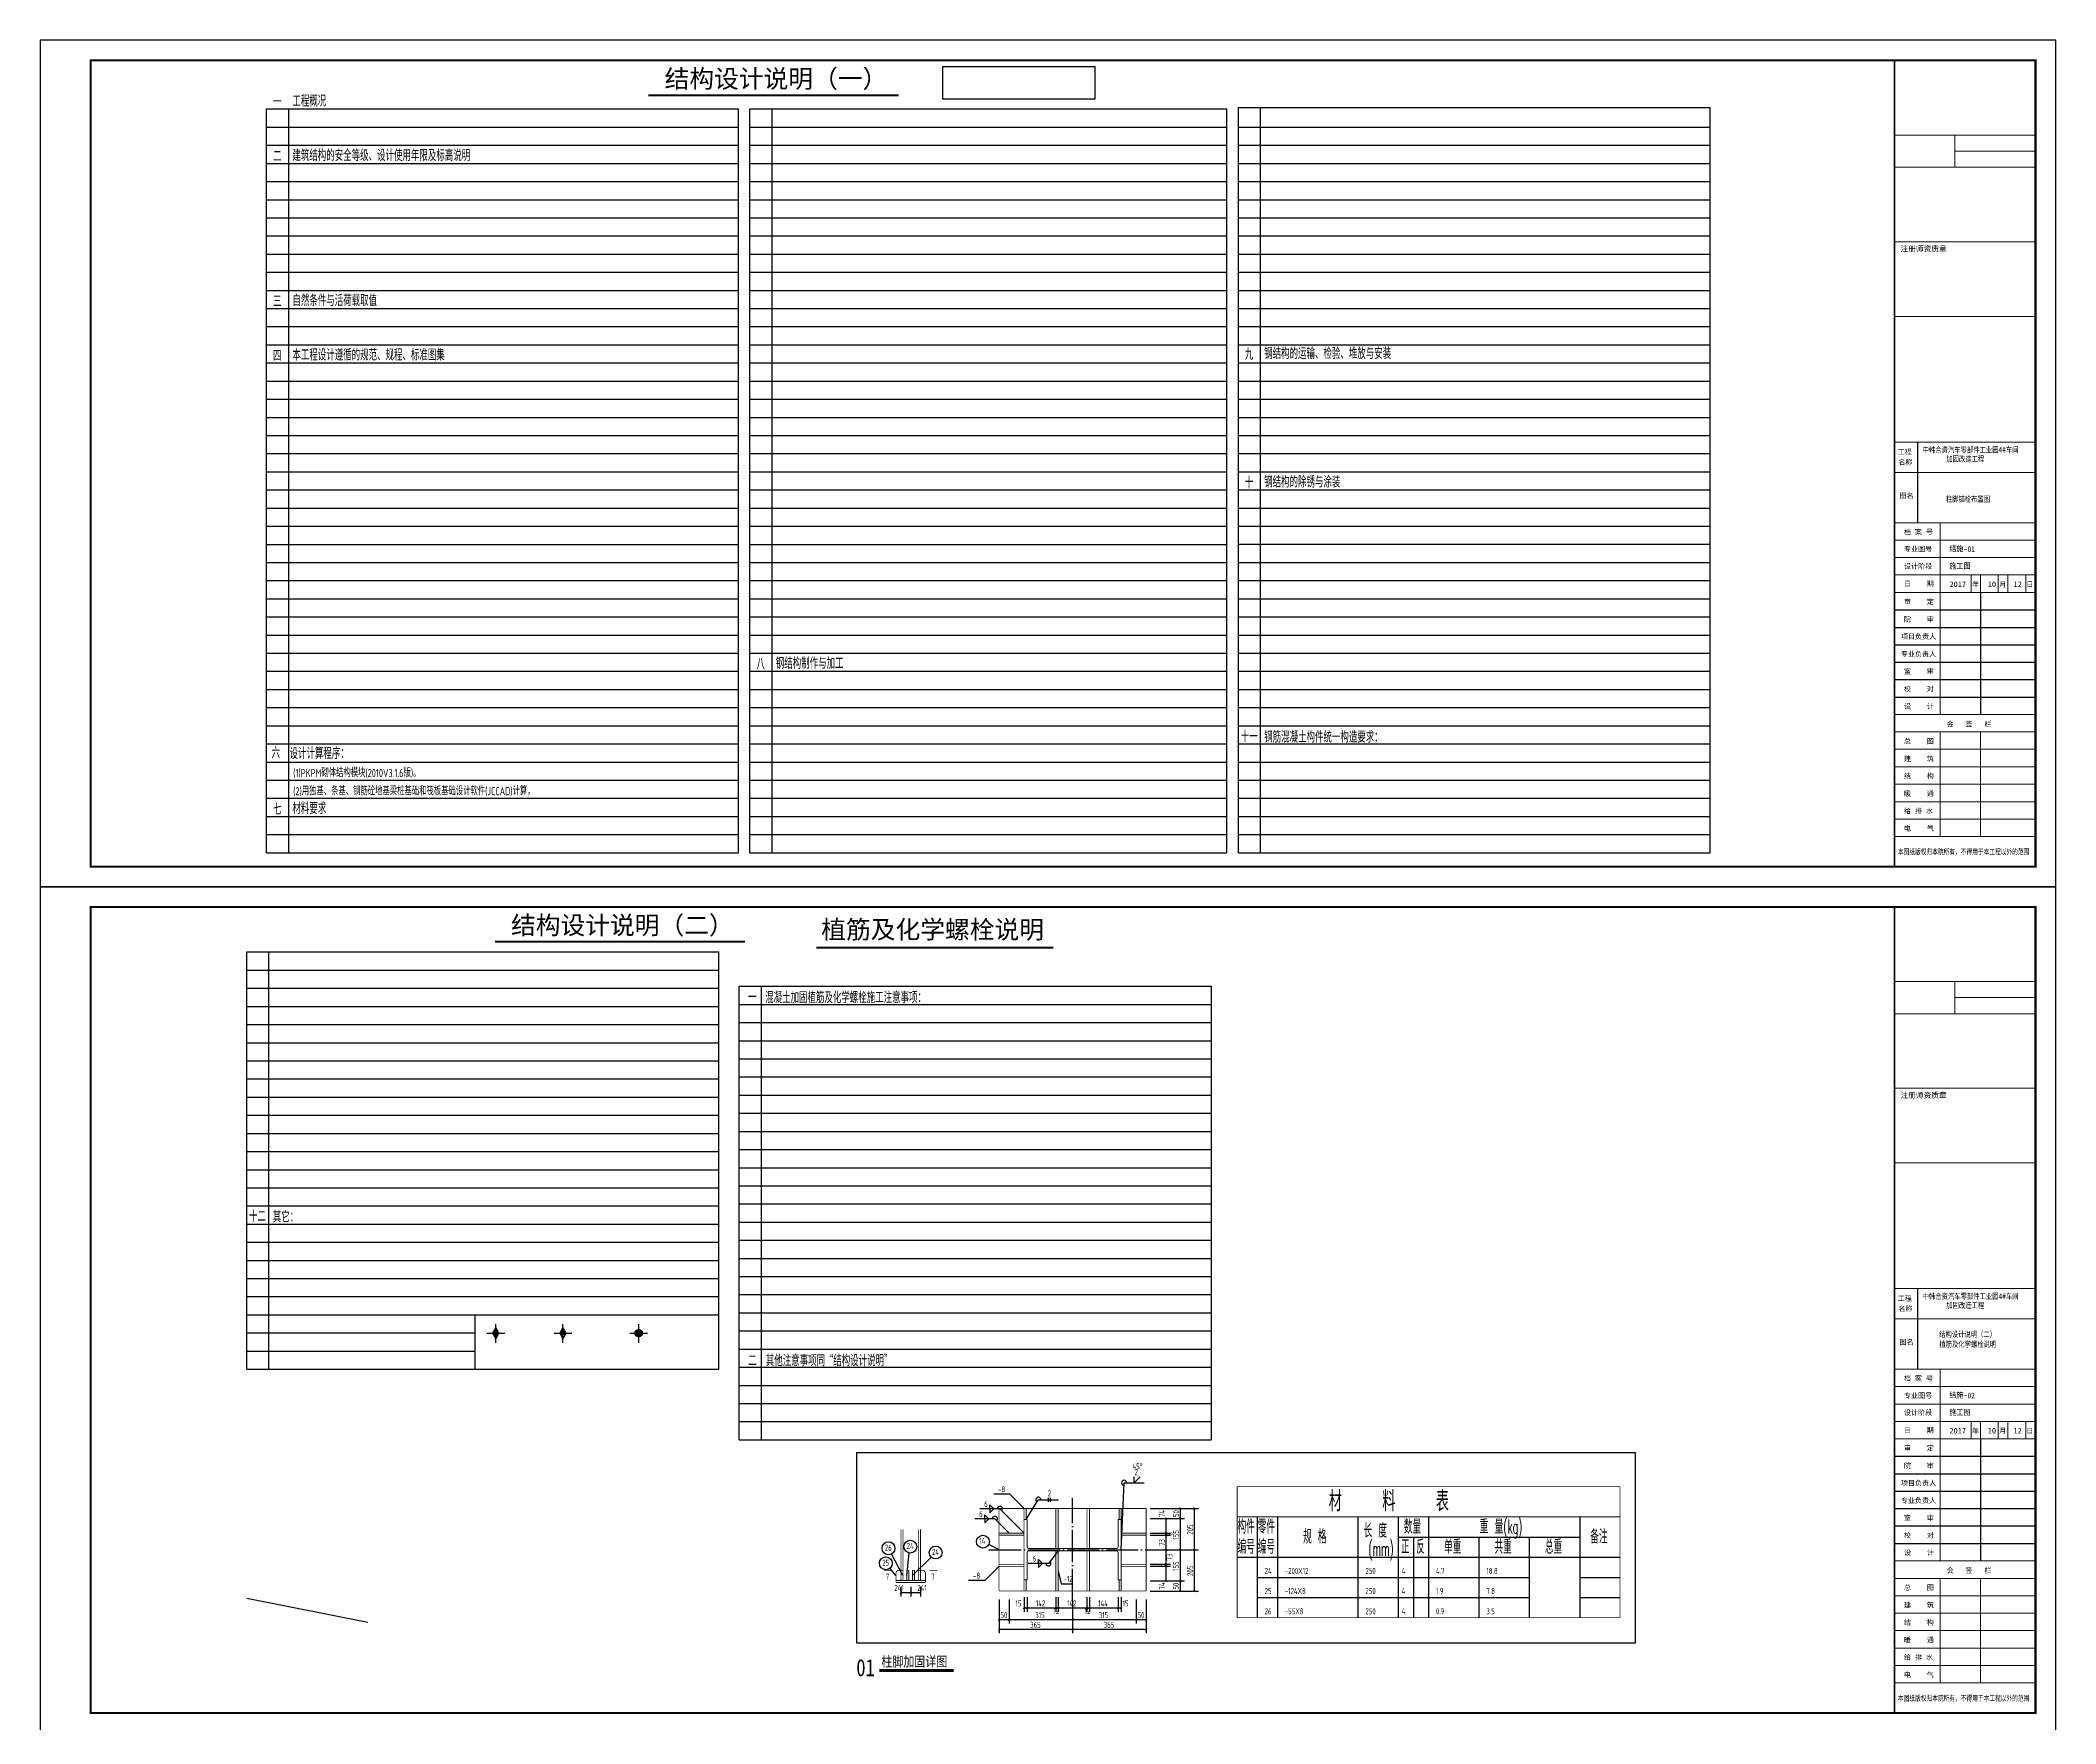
# Model space of a CAD drawing. Extents: x 10220221 to 10320221, y -710711 to -416711.
# Drawn here: x 10220221 to 10320221, y -500241 to -416711 of the extents above; entities that cross this region are included whole.
import ezdxf
from ezdxf.enums import TextEntityAlignment as Align

# ---------------------------------------------------------------- set-up
doc = ezdxf.new("R2010")
doc.units = 0
doc.header["$LTSCALE"] = 1000
doc.header["$MEASUREMENT"] = 0
doc.linetypes.add('DOTE', pattern=[2.42, 2, -0.2, 0.02, -0.2])
doc.layers.get('0').update_dxf_attribs({"color": 2})
for name, color, linetype in [('10', 253, 'Continuous'), ('1000', 2, 'Continuous'), ('11', 3, 'Continuous'), ('13', 253, 'Continuous'), ('14', 2, 'Continuous'), ('DIM_SYMB', 3, 'Continuous'), ('DOTE', 1, 'DOTE'), ('PUB_DIM', 3, 'Continuous'), ('PUB_TAB', 7, 'Continuous'), ('PUB_TEXT', 7, 'Continuous'), ('PUB_TITLE', 4, 'Continuous'), ('尺寸标注', 253, 'Continuous'), ('总说明文字', 7, 'Continuous'), ('焊缝标注', 253, 'Continuous'), ('编号标注', 253, 'Continuous'), ('钢板标注', 253, 'Continuous'), ('附图框', 251, 'Continuous')]:
    doc.layers.add(name, color=color, linetype=linetype)
doc.layers.add('图签', color=130, linetype='Continuous', lineweight=20)
doc.styles.add('1', font='SIMHEI.TTF', dxfattribs={"width": 0.7, "height": 2})
doc.styles.add('BIANHAO', font='SIMHEI.TTF', dxfattribs={"width": 0.8})
doc.styles.add('FENBIAOTI', font='SIMHEI.TTF', dxfattribs={"width": 0.7, "height": 2})
doc.styles.add('HZ', font='txt', dxfattribs={"width": 0.7, "height": 5, "bigfont": 'STF:宋体'})
doc.styles.add('TSSD', font='tssdeng.shx', dxfattribs={"width": 0.7, "height": 300, "bigfont": 'tssdchn.shx'})
doc.styles.add('TUMING', font='SimSun.ttf', dxfattribs={"width": 0.8, "height": 500})
doc.styles.add('ZONGBIAOTI', font='NSimSun.ttf')
doc.styles.add('图签字', font='SimSun.ttf', dxfattribs={"height": 250})

# ---------------------------------------------------------------- blocks, each defined once
blk = doc.blocks.new('$titleblk$00000195')
at = {"color": 4}
for p, q in [((-58.6, 210.6), (-58.6, 170.6)), ((-27.3, 136), (-27.3, 75.5)), ((-70, 127.4), (0, 127.4)), ((-70, 118.7), (0, 118.7)), ((-70, 110.1), (0, 110.1)), ((-70, 101.4), (0, 101.4)), ((-70, 92.8), (0, 92.8)), ((-70, 84.1), (0, 84.1))]:
    blk.add_line(p, q, dxfattribs=at)
at = {"color": 4, "const_width": 0.5}
blk.add_lwpolyline([(0, 310), (-70, 310)], dxfattribs=at)
at = {"layer": '图签', "color": 4}
for p, q in [((-40, 363), (-40, 347)), ((0, 355), (-40, 355)), ((-70, 162), (0, 162)), ((0, 153.3), (-70, 153.3)), ((-70, 144.7), (0, 144.7)), ((-52.3, 144.7), (-4.8, 144.7)), ((-47.3, 136), (-47.3, 144.7)), ((-31.9, 144.7), (-31.9, 136)), ((-27.3, 144.7), (-27.3, 136)), ((-18.5, 144.7), (-18.5, 136)), ((-13.8, 144.7), (-13.8, 136)), ((-4.8, 144.7), (-4.8, 136)), ((-4.8, 144.7), (-4.8, 136)), ((-47.3, 75.5), (-47.3, 136)), ((-4.8, 136), (-30.7, 136)), ((-27.3, 136), (-27.3, 75.5)), ((-70, 75.5), (0, 75.5)), ((-30.7, 75.5), (-52.3, 75.5)), ((-70, 66.8), (0, 66.8)), ((-47.3, 14.9), (-47.3, 66.8)), ((-47.3, 66.8), (-30.7, 66.8)), ((-27.3, 66.8), (-27.3, 14.9)), ((-27.3, 66.8), (-27.3, 14.9)), ((-70, 58.2), (0, 58.2)), ((-70, 49.5), (0, 49.5)), ((-70, 40.9), (0, 40.9)), ((-70, 32.2), (0, 32.2)), ((-70, 23.6), (0, 23.6)), ((-30.7, 14.9), (-47.3, 14.9))]:
    blk.add_line(p, q, dxfattribs=at)
at = {"layer": '图签'}
blk.add_line((-47.3, 136), (-47.3, 170.6), dxfattribs=at)
at = {"layer": '图签', "color": 4, "const_width": 0.8}
blk.add_lwpolyline([(-70, 400), (0, 400), (0, 0), (-70, 0), (-70, 400)], close=True, dxfattribs=at)
at = {"layer": '图签', "color": 4}
for points, const_width in [([(0, 0), (0, 400)], 1.2), ([(0, 363), (-70, 363)], 0.5), ([(0, 347), (-70, 347)], 0.5), ([(0, 273), (-70, 273)], 0.5), ([(0, 210.6), (-70, 210.6)], 0.5), ([(0, 195.6), (-70, 195.6)], 0.5), ([(0, 170.6), (-70, 170.6)], 0.5), ([(0, 136), (-70, 136)], 0.5), ([(-70, 75.5), (0, 75.5)], 0.5), ([(-70, 75.5), (0, 75.5)], 0.5), ([(-70, 14.9), (0, 14.9)], 0.5)]:
    blk.add_lwpolyline(points, dxfattribs=dict(at, const_width=const_width))
at = {"linetype": 'Continuous', "style": '图签字'}
for s, height, p in [('注册师资质章', 2.73, (-67, 305.2)), ('工程', 2.5, (-68.4, 204.5)), ('名称', 2.5, (-68.1, 199.4)), ('图名', 2.5, (-67.5, 182.8)), ('档 案 号', 2.5, (-65.3, 164.8)), ('设计阶段', 2.5, (-65.3, 147.8)), ('专业图号', 2.5, (-65.3, 156.3)), ('日    期', 2.5, (-65.3, 139.1)), ('年', 2.5, (-31.5, 138.8)), ('月', 2.5, (-18, 138.8)), ('日', 2.5, (-4.6, 138.8)), ('审    定', 2.5, (-65.3, 130.2)), ('院    审', 2.5, (-65.3, 121.5)), ('项目负责人', 2.5, (-66.8, 112.9)), ('专业负责人', 2.5, (-66.8, 104.2)), ('室    审', 2.5, (-65.3, 95.6)), ('校    对', 2.5, (-65.3, 86.9)), ('设    计', 2.5, (-65.3, 78.3)), ('会   签   栏', 2.5, (-44.1, 69.5)), ('总    图', 2.5, (-65.3, 61)), ('建    筑', 2.5, (-65.3, 52.3)), ('结    构', 2.5, (-65.3, 43.7)), ('暖    通', 2.5, (-65.3, 35)), ('给 排 水', 2.5, (-65.3, 26.4)), ('电    气', 2.5, (-65.3, 17.7))]:
    blk.add_text(s, height=height, dxfattribs=at).set_placement(p)
at = {"color": 1, "linetype": 'Continuous', "style": '图签字', "width": 0.75}
blk.add_text('本图纸版权归本院所有，不得用于本工程以外的范围', height=2.7, dxfattribs=at).set_placement((-68.3, 6))
at = {"layer": 'PUB_DIM', "color": 1, "linetype": 'ByBlock', "style": '图签字'}
for s, width, p in [('中韩合资汽车零部件工业园4#车间', 0.8, (-56, 205.4)), ('加固改造工程', 0.8, (-44.3, 200.9)), ('2017', 0.9, (-42.7, 138.7)), ('10', 0.9, (-23.7, 138.7)), ('12', 0.9, (-10.9, 138.7))]:
    blk.add_text(s, height=2.8, dxfattribs=dict(at, width=width)).set_placement(p)
at = {"layer": 'PUB_DIM', "linetype": 'ByBlock', "style": '图签字', "width": 0.9}
for s, p in [('结施-', (-42.8, 156.4)), ('施工图', (-42.8, 147.8))]:
    blk.add_text(s, height=2.8, dxfattribs=at).set_placement(p)

msp = doc.modelspace()

# ---------------------------------------------------------------- hatches: boundary and pattern name
h = msp.add_hatch(color=2)
h.paths.add_polyline_path([(10242820, -480580), (10242660, -480860), (10242820, -480860)])
h.paths.add_polyline_path([(10242820, -480860), (10242980, -480860), (10242820, -480580)])
h.paths.add_polyline_path([(10242820, -481140), (10242980, -480860), (10242820, -480860)])
h.paths.add_polyline_path([(10242820, -480860), (10242660, -480860), (10242820, -481140)])
h = msp.add_hatch(color=2)
h.paths.add_polyline_path([(10246152, -480770, 0.414214), (10246062, -480860), (10246152, -480860)])
h.paths.add_polyline_path([(10246152, -480770), (10246152, -480860), (10246243, -480860, 0.414214)])
h.paths.add_polyline_path([(10246152, -480860), (10246152, -480951, 0.414214), (10246243, -480860)])
h.paths.add_polyline_path([(10246062, -480860, 0.414214), (10246152, -480951), (10246152, -480860)])
h = msp.add_hatch(color=2)
h.paths.add_polyline_path([(10249912, -480677, 0.414214), (10249728, -480860), (10249912, -480860)])
h.paths.add_polyline_path([(10249912, -480677), (10249912, -480860), (10250095, -480860, 0.414214)])
h.paths.add_polyline_path([(10249912, -480860), (10249728, -480860, 0.414214), (10249912, -481044)])
h.paths.add_polyline_path([(10250095, -480860), (10249912, -480860), (10249912, -481044, 0.414214)])

# ---------------------------------------------------------------- linework, layer by layer
at = {"color": 2}
for p, q in [((10242379, -480860), (10243262, -480860)), ((10242820, -480580), (10242660, -480860)), ((10242660, -480860), (10242820, -481140)), ((10242820, -481348), (10242820, -480419)), ((10242980, -480860), (10242820, -480580)), ((10242820, -481140), (10242980, -480860)), ((10245711, -480860), (10246594, -480860)), ((10246152, -480580), (10245992, -480860)), ((10245992, -480860), (10246152, -481140)), ((10246152, -481348), (10246152, -480419)), ((10246312, -480860), (10246152, -480580)), ((10246152, -481140), (10246312, -480860)), ((10249470, -480860), (10250353, -480860)), ((10249912, -481348), (10249912, -480419))]:
    msp.add_line(p, q, dxfattribs=at)
at = {"color": 0, "ltscale": 0.5}
msp.add_lwpolyline([(10264999, -418017), (10272544, -418017), (10272544, -419638), (10264999, -419638)], close=True, dxfattribs=at)
at = {"color": 2, "const_width": 100}
for points in [[(10250396, -419435), (10262810, -419435)], [(10242775, -461438), (10255189, -461438)], [(10258721, -461734), (10270481, -461734)]]:
    msp.add_lwpolyline(points, dxfattribs=at)
at = {"color": 2}
for centre, radius in [((10246152, -480860), 90.5), ((10249912, -480860), 183)]:
    msp.add_circle(centre, radius, dxfattribs=at)
at = {"layer": '10', "const_width": 45}
for points in [[(10262077, -492633), (10262477, -492633)], [(10264737, -492633), (10264337, -492633)]]:
    msp.add_lwpolyline(points, dxfattribs=at)
at = {"layer": '1000', "const_width": 45}
for points in [[(10275092, -489557), (10267792, -489557)], [(10267792, -489557), (10267792, -493657)], [(10269132, -489557), (10269032, -489557)], [(10269032, -489557), (10269032, -490107)], [(10269132, -490107), (10269132, -489557)], [(10270729, -489557), (10270609, -489557)], [(10270609, -489557), (10270609, -491552)], [(10270729, -491552), (10270729, -489557)], [(10272276, -489557), (10272156, -489557)], [(10272156, -489557), (10272156, -491552)], [(10272276, -491552), (10272276, -489557)], [(10273852, -489557), (10273752, -489557)], [(10273752, -489557), (10273752, -490107)], [(10273852, -490107), (10273852, -489557)], [(10275092, -493657), (10275092, -489557)], [(10269032, -490782), (10267792, -490782)], [(10267792, -490782), (10267792, -490882)], [(10267792, -490882), (10269032, -490882)], [(10269032, -490107), (10269132, -490107)], [(10269032, -490882), (10269032, -490782)], [(10273752, -490107), (10273852, -490107)], [(10275092, -490782), (10273852, -490782)], [(10273852, -490782), (10273852, -490882)], [(10273852, -490882), (10275092, -490882)], [(10275092, -490882), (10275092, -490782)], [(10270609, -491552), (10270729, -491552)], [(10270729, -491662), (10270609, -491662)], [(10270609, -491662), (10270609, -493657)], [(10270729, -493657), (10270729, -491662)], [(10272156, -491552), (10272276, -491552)], [(10272276, -491662), (10272156, -491662)], [(10272156, -491662), (10272156, -493657)], [(10272276, -493657), (10272276, -491662)], [(10269032, -492332), (10267792, -492332)], [(10267792, -492332), (10267792, -492432)], [(10267792, -492432), (10269032, -492432)], [(10269032, -492432), (10269032, -492332)], [(10275092, -492332), (10273852, -492332)], [(10273852, -492332), (10273852, -492432)], [(10273852, -492432), (10275092, -492432)], [(10275092, -492432), (10275092, -492332)], [(10267792, -493657), (10275092, -493657)], [(10269132, -493107), (10269032, -493107)], [(10269032, -493107), (10269032, -493657)], [(10269032, -493657), (10269132, -493657)], [(10269132, -493657), (10269132, -493107)], [(10270609, -493657), (10270729, -493657)], [(10272156, -493657), (10272276, -493657)], [(10273852, -493107), (10273752, -493107)], [(10273752, -493107), (10273752, -493657)], [(10273752, -493657), (10273852, -493657)], [(10273852, -493657), (10273852, -493107)]]:
    msp.add_lwpolyline(points, dxfattribs=at)
at = {"layer": '11', "const_width": 45}
for points in [[(10262925, -493133), (10262925, -490592)], [(10263025, -493133), (10263025, -490592)], [(10263789, -493133), (10263789, -490592)], [(10263889, -493133), (10263889, -490592)]]:
    msp.add_lwpolyline(points, dxfattribs=at)
at = {"layer": '13', "color": 253, "linetype": 'ByBlock'}
for p, q in [((10280602, -489980), (10280602, -490980)), ((10281602, -489980), (10281602, -490980)), ((10285602, -489980), (10285602, -490980)), ((10287602, -489980), (10287602, -490980)), ((10289102, -489980), (10289102, -490980)), ((10296602, -489980), (10296602, -490980)), ((10280602, -490980), (10280602, -491980)), ((10281602, -490980), (10281602, -491980)), ((10285602, -490980), (10285602, -491980)), ((10287602, -490980), (10296602, -490980)), ((10287602, -490980), (10287602, -491980)), ((10288352, -490980), (10288352, -491980)), ((10289102, -490980), (10289102, -491980)), ((10291602, -490980), (10291602, -491980)), ((10294102, -490980), (10294102, -491980)), ((10296602, -490980), (10296602, -491980)), ((10279602, -491980), (10298602, -491980)), ((10280602, -491980), (10280602, -494980)), ((10280602, -491980), (10294102, -491980)), ((10281602, -491980), (10281602, -494980)), ((10285602, -491980), (10285602, -494980)), ((10287602, -491980), (10287602, -494980)), ((10288352, -491980), (10288352, -494980)), ((10289102, -491980), (10289102, -494980)), ((10291602, -491980), (10291602, -494980)), ((10294102, -491980), (10294102, -494980)), ((10296602, -491980), (10296602, -494980)), ((10296602, -491980), (10298602, -491980)), ((10280602, -492980), (10294102, -492980)), ((10296602, -492980), (10298602, -492980)), ((10280602, -493980), (10294102, -493980)), ((10296602, -493980), (10298602, -493980))]:
    msp.add_line(p, q, dxfattribs=at)
at = {"layer": '13', "const_width": 45}
for points in [[(10279602, -488480), (10298602, -488480)], [(10279602, -488480), (10279602, -489980)], [(10298602, -488480), (10298602, -489980)], [(10279602, -489980), (10298602, -489980)], [(10279602, -489980), (10279602, -490980)], [(10298602, -489980), (10298602, -490980)], [(10279602, -490980), (10279602, -491980)], [(10298602, -490980), (10298602, -491980)], [(10279602, -491980), (10298602, -491980)], [(10279602, -491980), (10279602, -494980)], [(10298602, -491980), (10298602, -494980)], [(10279602, -494980), (10298602, -494980)]]:
    msp.add_lwpolyline(points, dxfattribs=at)
at = {"layer": '14', "const_width": 45}
for points in [[(10262677, -492723), (10262767, -492633)], [(10262677, -493133), (10262677, -492723)], [(10262767, -492633), (10262925, -492633)], [(10262925, -492633), (10262925, -493093)], [(10262925, -493133), (10262925, -492633)], [(10262925, -492633), (10263025, -492633)], [(10263025, -492633), (10263025, -493133)], [(10263213, -493133), (10263213, -492633)], [(10263213, -492633), (10263313, -492633)], [(10263313, -492633), (10263313, -493133)], [(10263501, -493133), (10263501, -492633)], [(10263501, -492633), (10263601, -492633)], [(10263601, -492633), (10263601, -493133)], [(10263789, -493133), (10263789, -492633)], [(10263789, -492633), (10263889, -492633)], [(10263889, -492633), (10263889, -493093)], [(10264047, -492633), (10263889, -492633)], [(10263889, -492633), (10263889, -493133)], [(10264137, -492723), (10264047, -492633)], [(10264137, -493133), (10264137, -492723)], [(10262677, -493233), (10262677, -493133)], [(10262677, -493133), (10264137, -493133)], [(10262885, -493133), (10262677, -493133)], [(10264137, -493233), (10262677, -493233)], [(10262925, -493093), (10262885, -493133)], [(10263025, -493133), (10262925, -493133)], [(10263313, -493133), (10263213, -493133)], [(10263601, -493133), (10263501, -493133)], [(10263889, -493133), (10263789, -493133)], [(10263889, -493093), (10263929, -493133)], [(10263929, -493133), (10264137, -493133)], [(10264137, -493133), (10264137, -493233)]]:
    msp.add_lwpolyline(points, dxfattribs=at)
at = {"layer": 'DIM_SYMB', "color": 3, "const_width": 143}
msp.add_lwpolyline([(10261850, -497605), (10265540, -497605)], dxfattribs=at)
at = {"layer": 'DOTE', "ltscale": 0.8}
for p, q in [((10271442, -494157), (10271442, -489057)), ((10267292, -491607), (10275592, -491607))]:
    msp.add_line(p, q, dxfattribs=at)
at = {"layer": 'PUB_TAB'}
msp.add_line((10236466, -495220), (10230474, -494029), dxfattribs=at)
at = {"layer": 'PUB_TITLE'}
for points in [[(10220221, -458711), (10320221, -458711), (10320221, -416711), (10220221, -416711)], [(10220221, -500711), (10320221, -500711), (10320221, -458711), (10220221, -458711)]]:
    msp.add_lwpolyline(points, close=True, dxfattribs=at)
at = {"layer": 'PUB_TITLE', "const_width": 100}
for points in [[(10222721, -457711), (10319221, -457711), (10319221, -417711), (10222721, -417711)], [(10222721, -499711), (10319221, -499711), (10319221, -459711), (10222721, -459711)]]:
    msp.add_lwpolyline(points, close=True, dxfattribs=at)
at = {"layer": '尺寸标注', "color": 253, "linetype": 'ByBlock'}
for p, q in [((10275292, -489557), (10276992, -489557)), ((10275292, -489557), (10277692, -489557)), ((10275292, -490057), (10276292, -490057)), ((10275292, -490057), (10276992, -490057)), ((10275292, -490057), (10276992, -490057)), ((10275292, -490782), (10276292, -490782)), ((10275292, -490782), (10276292, -490782)), ((10275292, -490882), (10276292, -490882)), ((10275292, -490882), (10276292, -490882)), ((10275292, -491607), (10276292, -491607)), ((10275292, -491607), (10276292, -491607)), ((10275292, -491607), (10276992, -491607)), ((10275292, -491607), (10276992, -491607)), ((10275292, -491607), (10277692, -491607)), ((10275292, -491607), (10277692, -491607)), ((10275292, -492332), (10276292, -492332)), ((10275292, -492332), (10276292, -492332)), ((10275292, -492432), (10276292, -492432)), ((10275292, -492432), (10276292, -492432)), ((10262925, -493444), (10262925, -493926)), ((10263407, -493444), (10263407, -493926)), ((10263407, -493444), (10263407, -493926)), ((10263889, -493444), (10263889, -493926)), ((10269032, -493956), (10269032, -494692)), ((10269182, -493956), (10269182, -494692)), ((10270609, -493956), (10270609, -494692)), ((10270729, -493956), (10270729, -494692)), ((10272156, -493956), (10272156, -494692)), ((10272276, -493956), (10272276, -494692)), ((10273702, -493956), (10273702, -494692)), ((10273852, -493956), (10273852, -494692)), ((10275292, -493157), (10276292, -493157)), ((10275292, -493157), (10276992, -493157)), ((10275292, -493157), (10276992, -493157)), ((10275292, -493657), (10276992, -493657)), ((10275292, -493657), (10277692, -493657)), ((10267792, -494081), (10267792, -495274)), ((10267792, -494298), (10267792, -495757)), ((10268292, -494081), (10268292, -495274)), ((10271442, -494081), (10271442, -495274)), ((10271442, -494298), (10271442, -495757)), ((10274592, -494081), (10274592, -495274)), ((10275092, -494081), (10275092, -495274)), ((10275092, -494298), (10275092, -495757))]:
    msp.add_line(p, q, dxfattribs=at)
at = {"layer": '尺寸标注'}
for p, q in [((10276792, -490057), (10276792, -489557)), ((10277492, -491607), (10277492, -489557)), ((10276092, -490782), (10276092, -490057)), ((10276092, -490882), (10276092, -490782)), ((10276092, -491607), (10276092, -490882)), ((10276792, -491607), (10276792, -490057)), ((10276092, -492332), (10276092, -491607)), ((10276792, -493157), (10276792, -491607)), ((10277492, -493657), (10277492, -491607)), ((10276092, -492432), (10276092, -492332)), ((10276092, -493157), (10276092, -492432)), ((10262925, -493726), (10263407, -493726)), ((10263407, -493726), (10263889, -493726)), ((10276792, -493657), (10276792, -493157)), ((10269032, -494492), (10269182, -494492)), ((10269182, -494492), (10270609, -494492)), ((10270609, -494492), (10270729, -494492)), ((10270729, -494492), (10272156, -494492)), ((10272156, -494492), (10272276, -494492)), ((10272276, -494492), (10273702, -494492)), ((10273702, -494492), (10273852, -494492)), ((10267792, -495074), (10268292, -495074)), ((10267792, -495557), (10271442, -495557)), ((10268292, -495074), (10271442, -495074)), ((10271442, -495074), (10274592, -495074)), ((10271442, -495557), (10275092, -495557)), ((10274592, -495074), (10275092, -495074))]:
    msp.add_line(p, q, dxfattribs=at)
at = {"layer": '尺寸标注', "const_width": 45}
for points in [[(10276042, -490007), (10276142, -490107)], [(10276742, -489507), (10276842, -489607)], [(10276742, -490007), (10276842, -490107)], [(10276742, -490007), (10276842, -490107)], [(10277442, -489507), (10277542, -489607)], [(10276042, -490732), (10276142, -490832)], [(10276042, -490732), (10276142, -490832)], [(10276042, -490832), (10276142, -490932)], [(10276042, -490832), (10276142, -490932)], [(10276042, -491557), (10276142, -491657)], [(10276042, -491557), (10276142, -491657)], [(10276742, -491557), (10276842, -491657)], [(10276742, -491557), (10276842, -491657)], [(10277442, -491557), (10277542, -491657)], [(10277442, -491557), (10277542, -491657)], [(10276042, -492282), (10276142, -492382)], [(10276042, -492282), (10276142, -492382)], [(10276042, -492382), (10276142, -492482)], [(10276042, -492382), (10276142, -492482)], [(10262875, -493776), (10262975, -493676)], [(10263357, -493776), (10263457, -493676)], [(10263357, -493776), (10263457, -493676)], [(10263839, -493776), (10263939, -493676)], [(10276042, -493107), (10276142, -493207)], [(10276742, -493107), (10276842, -493207)], [(10276742, -493107), (10276842, -493207)], [(10276742, -493607), (10276842, -493707)], [(10277442, -493607), (10277542, -493707)], [(10268982, -494542), (10269082, -494442)], [(10269132, -494542), (10269232, -494442)], [(10270559, -494542), (10270659, -494442)], [(10270679, -494542), (10270779, -494442)], [(10272106, -494542), (10272206, -494442)], [(10272226, -494542), (10272326, -494442)], [(10273652, -494542), (10273752, -494442)], [(10273802, -494542), (10273902, -494442)], [(10267742, -495124), (10267842, -495024)], [(10267742, -495607), (10267842, -495507)], [(10268242, -495124), (10268342, -495024)], [(10271392, -495124), (10271492, -495024)], [(10271392, -495607), (10271492, -495507)], [(10274542, -495124), (10274642, -495024)], [(10275042, -495124), (10275142, -495024)], [(10275042, -495607), (10275142, -495507)]]:
    msp.add_lwpolyline(points, dxfattribs=at)
at = {"layer": '尺寸标注', "color": 3, "const_width": 45}
for points in [[(10269032, -493107), (10269032, -490107)], [(10269032, -490107), (10269182, -490107)], [(10269182, -490107), (10269182, -491442)], [(10273852, -490107), (10273702, -490107)], [(10273702, -490107), (10273702, -491442)], [(10273852, -493107), (10273852, -490107)], [(10269182, -493107), (10269182, -491772)], [(10269292, -491552), (10273592, -491552)], [(10269292, -491662), (10273592, -491662)], [(10273702, -493107), (10273702, -491772)], [(10269032, -493107), (10269182, -493107)], [(10273702, -493107), (10273852, -493107)]]:
    msp.add_lwpolyline(points, dxfattribs=at)
at = {"layer": '尺寸标注', "const_width": 45, "elevation": -1100}
for points in [[(10269182, -491442, 0.414214), (10269292, -491552, 0.414214)], [(10269292, -491662, 0.414214), (10269182, -491772, 0.414214)], [(10273592, -491552, 0.414214), (10273702, -491442, 0.414214)], [(10273702, -491772, 0.414214), (10273592, -491662, 0.414214)]]:
    msp.add_lwpolyline(points, format="xyb", dxfattribs=at)
at = {"layer": '焊缝标注', "color": 253, "linetype": 'ByBlock'}
for p, q in [((10274495, -488289), (10274495, -487989)), ((10274495, -488289), (10274795, -487989)), ((10273995, -488289), (10274995, -488289)), ((10267832, -489579), (10266832, -489579)), ((10267286, -490074), (10267086, -489874)), ((10267086, -490074), (10267086, -489874)), ((10267532, -489579), (10267332, -489379)), ((10267332, -489579), (10267332, -489379)), ((10267532, -489579), (10267332, -489779)), ((10267332, -489579), (10267332, -489779)), ((10269740, -489127), (10270740, -489127)), ((10270240, -489227), (10270240, -489027)), ((10270340, -489227), (10270340, -489027)), ((10267586, -490074), (10266586, -490074)), ((10267286, -490074), (10267086, -490274)), ((10267086, -490074), (10267086, -490274)), ((10270244, -492291), (10269244, -492291)), ((10269944, -492291), (10269744, -492091)), ((10269744, -492291), (10269744, -492091)), ((10269944, -492291), (10269744, -492491)), ((10269744, -492291), (10269744, -492491))]:
    msp.add_line(p, q, dxfattribs=at)
at = {"layer": '焊缝标注'}
for p, q in [((10273852, -491607), (10273995, -488289)), ((10269032, -490782), (10267832, -489579)), ((10269132, -490107), (10269740, -489127)), ((10268292, -490782), (10267586, -490074)), ((10270729, -491662), (10270244, -492291))]:
    msp.add_line(p, q, dxfattribs=at)
for centre, start, end in [((10273995, -488289), 0, 267.5315), ((10267586, -490074), 314.93158, 180.00001), ((10267832, -489579), 314.93155, 180.00001), ((10269740, -489127), 0, 238.18925), ((10270244, -492291), 179.99999, 52.36355)]:
    msp.add_arc(centre, 125, start, end, dxfattribs=at)
for points in [[(10268292, -490782), (10268232, -490701), (10268211, -490722)], [(10269032, -490782), (10268972, -490701), (10268951, -490722)], [(10269132, -490107), (10269198, -490030), (10269172, -490014)], [(10270729, -491662), (10270656, -491732), (10270680, -491751)], [(10273852, -491607), (10273872, -491508), (10273842, -491507)]]:
    msp.add_solid(points, dxfattribs=at)
at = {"layer": '编号标注', "color": 253, "linetype": 'ByBlock'}
for p, q in [((10263025, -492883), (10262458, -491818)), ((10263213, -492883), (10263333, -491771)), ((10263501, -492883), (10264419, -491973)), ((10267792, -491607), (10267279, -491350)), ((10262677, -492883), (10262381, -492528))]:
    msp.add_line(p, q, dxfattribs=at)
at = {"layer": '编号标注', "const_width": 10}
for points in [[(10267797, -491607, 1), (10267787, -491607, 1), (10267797, -491607, 1)], [(10262682, -492883, 1), (10262672, -492883, 1), (10262682, -492883, 1)], [(10263030, -492883, 1), (10263020, -492883, 1), (10263030, -492883, 1)], [(10263218, -492883, 1), (10263208, -492883, 1), (10263218, -492883, 1)], [(10263506, -492883, 1), (10263496, -492883, 1), (10263506, -492883, 1)]]:
    msp.add_lwpolyline(points, format="xyb", close=True, dxfattribs=at)
at = {"layer": '编号标注'}
for centre in [(10266992, -491207), (10262177, -492283), (10262307, -491535), (10263390, -491457), (10264646, -491748)]:
    msp.add_circle(centre, 320, dxfattribs=at)
at = {"layer": '钢板标注', "color": 253, "linetype": 'ByBlock'}
for p, q in [((10268326, -488849), (10267526, -488849)), ((10269032, -489557), (10268326, -488849)), ((10267792, -492432), (10267084, -493138)), ((10270729, -492660), (10270872, -493295)), ((10267084, -493138), (10266284, -493138)), ((10270872, -493295), (10271401, -493295))]:
    msp.add_line(p, q, dxfattribs=at)
at = {"layer": '钢板标注', "const_width": 10}
for points in [[(10269037, -489557, 1), (10269027, -489557, 1), (10269037, -489557, 1)], [(10267797, -492432, 1), (10267787, -492432, 1), (10267797, -492432, 1)], [(10270734, -492660, 1), (10270724, -492660, 1), (10270734, -492660, 1)], [(10275097, -493657, 1), (10275087, -493657, 1), (10275097, -493657, 1)]]:
    msp.add_lwpolyline(points, format="xyb", close=True, dxfattribs=at)
at = {"layer": '附图框'}
for p, q in [((10231446, -420119), (10254863, -420119)), ((10231446, -457023), (10231446, -420119)), ((10232546, -457023), (10232546, -420119)), ((10254863, -457023), (10254863, -420119)), ((10255432, -457023), (10255432, -420119)), ((10255432, -420119), (10279097, -420119)), ((10256532, -457023), (10256532, -420119)), ((10279097, -457023), (10279097, -420119)), ((10279666, -457023), (10279666, -420044)), ((10279666, -420044), (10303082, -420044)), ((10280762, -457023), (10280762, -420044)), ((10303082, -457023), (10303082, -420044)), ((10231446, -421019), (10254863, -421019)), ((10231446, -421019), (10254863, -421019)), ((10231446, -421919), (10254863, -421919)), ((10255432, -421019), (10279097, -421019)), ((10255432, -421019), (10279097, -421019)), ((10255432, -421019), (10279097, -421019)), ((10255432, -421019), (10279097, -421019)), ((10255432, -421919), (10279097, -421919)), ((10255432, -421919), (10279097, -421919)), ((10255432, -421919), (10279097, -421919)), ((10255432, -421919), (10279097, -421919)), ((10279666, -421019), (10303082, -421019)), ((10279666, -457023), (10279666, -421019)), ((10279666, -421919), (10303082, -421919)), ((10231446, -422820), (10254863, -422820)), ((10255432, -422820), (10279097, -422820)), ((10255432, -422820), (10279097, -422820)), ((10255432, -422820), (10279097, -422820)), ((10255432, -422820), (10279097, -422820)), ((10279666, -422819), (10303082, -422819)), ((10279666, -422819), (10303082, -422819)), ((10231446, -423720), (10254863, -423720)), ((10255432, -423720), (10279097, -423720)), ((10255432, -423720), (10279097, -423720)), ((10255432, -423720), (10279097, -423720)), ((10255432, -423720), (10279097, -423720)), ((10279666, -423719), (10303082, -423719)), ((10231446, -424620), (10254863, -424620)), ((10255432, -424620), (10279097, -424620)), ((10255432, -424620), (10279097, -424620)), ((10255432, -424620), (10279097, -424620)), ((10255432, -424620), (10279097, -424620)), ((10279666, -424619), (10303082, -424619)), ((10231446, -425520), (10254863, -425520)), ((10255432, -425520), (10279097, -425520)), ((10255432, -425520), (10279097, -425520)), ((10255432, -425520), (10279097, -425520)), ((10255432, -425520), (10279097, -425520)), ((10279666, -425519), (10303082, -425519)), ((10231446, -426420), (10254863, -426420)), ((10231446, -426420), (10254863, -426420)), ((10255432, -426420), (10279097, -426420)), ((10255432, -426420), (10279097, -426420)), ((10255432, -426420), (10279097, -426420)), ((10255432, -426420), (10279097, -426420)), ((10279666, -426419), (10303082, -426419)), ((10231446, -427320), (10254863, -427320)), ((10255432, -427320), (10279097, -427320)), ((10255432, -427320), (10279097, -427320)), ((10255432, -427320), (10279097, -427320)), ((10255432, -427320), (10279097, -427320)), ((10279666, -427319), (10303082, -427319)), ((10231446, -428220), (10254863, -428220)), ((10255432, -428220), (10279097, -428220)), ((10255432, -428220), (10279097, -428220)), ((10255432, -428220), (10279097, -428220)), ((10255432, -428220), (10279097, -428220)), ((10279666, -428219), (10303082, -428219)), ((10231446, -429120), (10254863, -429120)), ((10255432, -429120), (10279097, -429120)), ((10255432, -429120), (10279097, -429120)), ((10255432, -429120), (10279097, -429120)), ((10255432, -429120), (10279097, -429120)), ((10279666, -429119), (10303082, -429119)), ((10231446, -430020), (10254863, -430020)), ((10231446, -430920), (10254863, -430920)), ((10255432, -430020), (10279097, -430020)), ((10255432, -430020), (10279097, -430020)), ((10255432, -430020), (10279097, -430020)), ((10255432, -430020), (10279097, -430020)), ((10255432, -430920), (10279097, -430920)), ((10255432, -430920), (10279097, -430920)), ((10255432, -430920), (10279097, -430920)), ((10255432, -430920), (10279097, -430920)), ((10279666, -430019), (10303082, -430019)), ((10279666, -430919), (10303082, -430919)), ((10231446, -431820), (10254863, -431820)), ((10255432, -431820), (10279097, -431820)), ((10255432, -431820), (10279097, -431820)), ((10255432, -431820), (10279097, -431820)), ((10255432, -431820), (10279097, -431820)), ((10279666, -431820), (10303082, -431820)), ((10231446, -432721), (10254863, -432721)), ((10231446, -432721), (10254863, -432721)), ((10255432, -432721), (10279097, -432721)), ((10255432, -432721), (10279097, -432721)), ((10255432, -432721), (10279097, -432721)), ((10255432, -432721), (10279097, -432721)), ((10279666, -432720), (10303082, -432720)), ((10279666, -432720), (10303082, -432720)), ((10231446, -433621), (10254863, -433621)), ((10255432, -433621), (10279097, -433621)), ((10255432, -433621), (10279097, -433621)), ((10255432, -433621), (10279097, -433621)), ((10255432, -433621), (10279097, -433621)), ((10279666, -433620), (10303082, -433620)), ((10231446, -434521), (10254863, -434521)), ((10255432, -434521), (10279097, -434521)), ((10255432, -434521), (10279097, -434521)), ((10255432, -434521), (10279097, -434521)), ((10255432, -434521), (10279097, -434521)), ((10279666, -434520), (10303082, -434520)), ((10231446, -435421), (10254863, -435421)), ((10255432, -435421), (10279097, -435421)), ((10255432, -435421), (10279097, -435421)), ((10255432, -435421), (10279097, -435421)), ((10255432, -435421), (10279097, -435421)), ((10279666, -435420), (10303082, -435420)), ((10231446, -436321), (10254863, -436321)), ((10255432, -436321), (10279097, -436321)), ((10255432, -436321), (10279097, -436321)), ((10255432, -436321), (10279097, -436321)), ((10255432, -436321), (10279097, -436321)), ((10279666, -436320), (10303082, -436320)), ((10231446, -437221), (10254863, -437221)), ((10255432, -437220), (10279097, -437220)), ((10279666, -437220), (10303082, -437220)), ((10231446, -438121), (10254863, -438121)), ((10231446, -438121), (10254863, -438121)), ((10255432, -438121), (10279097, -438121)), ((10255432, -438121), (10279097, -438121)), ((10255432, -438121), (10279097, -438121)), ((10255432, -438121), (10279097, -438121)), ((10279666, -438120), (10303082, -438120)), ((10231446, -439021), (10254863, -439021)), ((10231446, -439921), (10254863, -439921)), ((10255432, -439021), (10279097, -439021)), ((10255432, -439021), (10279097, -439021)), ((10255432, -439021), (10279097, -439021)), ((10255432, -439021), (10279097, -439021)), ((10255432, -439921), (10279097, -439921)), ((10255432, -439921), (10279097, -439921)), ((10255432, -439921), (10279097, -439921)), ((10255432, -439921), (10279097, -439921)), ((10279666, -439020), (10303082, -439020)), ((10279666, -439920), (10303082, -439920)), ((10231446, -440821), (10254863, -440821)), ((10255432, -440821), (10279097, -440821)), ((10255432, -440821), (10279097, -440821)), ((10255432, -440821), (10279097, -440821)), ((10255432, -440821), (10279097, -440821)), ((10279666, -440820), (10303082, -440820)), ((10231446, -441721), (10254863, -441721)), ((10255432, -441721), (10279097, -441721)), ((10255432, -441721), (10279097, -441721)), ((10255432, -441721), (10279097, -441721)), ((10255432, -441721), (10279097, -441721)), ((10279666, -441720), (10303082, -441720)), ((10231446, -442621), (10254863, -442621)), ((10255432, -442621), (10279097, -442621)), ((10255432, -442621), (10279097, -442621)), ((10255432, -442621), (10279097, -442621)), ((10255432, -442621), (10279097, -442621)), ((10279666, -442621), (10303082, -442621)), ((10231446, -443522), (10254863, -443522)), ((10231446, -443522), (10254863, -443522)), ((10255432, -443521), (10279097, -443521)), ((10255432, -443521), (10279097, -443521)), ((10255432, -443521), (10279097, -443521)), ((10255432, -443521), (10279097, -443521)), ((10279666, -443521), (10303082, -443521)), ((10231446, -444422), (10254863, -444422)), ((10255432, -444422), (10279097, -444422)), ((10255432, -444422), (10279097, -444422)), ((10255432, -444422), (10279097, -444422)), ((10255432, -444422), (10279097, -444422)), ((10279666, -444421), (10303082, -444421)), ((10231446, -445322), (10254863, -445322)), ((10255432, -445322), (10279097, -445322)), ((10255432, -445322), (10279097, -445322)), ((10255432, -445322), (10279097, -445322)), ((10255432, -445322), (10279097, -445322)), ((10279666, -445321), (10303082, -445321)), ((10231446, -446222), (10254863, -446222)), ((10255432, -446222), (10279097, -446222)), ((10255432, -446222), (10279097, -446222)), ((10255432, -446222), (10279097, -446222)), ((10255432, -446222), (10279097, -446222)), ((10279666, -446221), (10303082, -446221)), ((10231446, -447122), (10254863, -447122)), ((10255432, -447122), (10279097, -447122)), ((10255432, -447122), (10279097, -447122)), ((10255432, -447122), (10279097, -447122)), ((10255432, -447122), (10279097, -447122)), ((10279666, -447121), (10303082, -447121)), ((10231446, -448022), (10254863, -448022)), ((10231446, -448922), (10254863, -448922)), ((10231446, -448922), (10254863, -448922)), ((10255432, -448022), (10279097, -448022)), ((10255432, -448022), (10279097, -448022)), ((10255432, -448022), (10279097, -448022)), ((10255432, -448022), (10279097, -448022)), ((10255432, -448922), (10279097, -448922)), ((10255432, -448922), (10279097, -448922)), ((10255432, -448922), (10279097, -448922)), ((10255432, -448922), (10279097, -448922)), ((10279666, -448021), (10303082, -448021)), ((10279666, -448921), (10303082, -448921)), ((10231446, -449822), (10254863, -449822)), ((10255432, -449822), (10279097, -449822)), ((10255432, -449822), (10279097, -449822)), ((10255432, -449822), (10279097, -449822)), ((10255432, -449822), (10279097, -449822)), ((10279666, -449821), (10303082, -449821)), ((10231446, -450722), (10254863, -450722)), ((10255432, -450722), (10279097, -450722)), ((10255432, -450722), (10279097, -450722)), ((10255432, -450722), (10279097, -450722)), ((10255432, -450722), (10279097, -450722)), ((10279666, -450721), (10303082, -450721)), ((10231446, -451622), (10254863, -451622)), ((10255432, -451622), (10279097, -451622)), ((10255432, -451622), (10279097, -451622)), ((10255432, -451622), (10279097, -451622)), ((10255432, -451622), (10279097, -451622)), ((10279666, -451621), (10303082, -451621)), ((10231446, -452522), (10254863, -452522)), ((10255432, -452522), (10279097, -452522)), ((10255432, -452522), (10279097, -452522)), ((10255432, -452522), (10279097, -452522)), ((10255432, -452522), (10279097, -452522)), ((10279666, -452522), (10303082, -452522)), ((10231446, -453423), (10254863, -453423)), ((10231446, -453423), (10254863, -453423)), ((10231446, -453423), (10254863, -453423)), ((10231446, -453423), (10254863, -453423)), ((10255432, -453422), (10279097, -453422)), ((10255432, -453422), (10279097, -453422)), ((10255432, -453422), (10279097, -453422)), ((10255432, -453422), (10279097, -453422)), ((10279666, -453421), (10303082, -453421)), ((10231446, -454323), (10254863, -454323)), ((10231446, -454323), (10254863, -454323)), ((10231446, -454323), (10254863, -454323)), ((10231446, -454323), (10254863, -454323)), ((10255432, -454323), (10279097, -454323)), ((10255432, -454323), (10279097, -454323)), ((10255432, -454323), (10279097, -454323)), ((10255432, -454323), (10279097, -454323)), ((10279666, -454323), (10303082, -454323)), ((10231446, -455223), (10254863, -455223)), ((10231446, -455223), (10254863, -455223)), ((10231446, -455223), (10254863, -455223)), ((10231446, -455223), (10254863, -455223)), ((10255432, -455223), (10279097, -455223)), ((10255432, -455223), (10279097, -455223)), ((10255432, -455223), (10279097, -455223)), ((10255432, -455223), (10279097, -455223)), ((10279666, -455223), (10303082, -455223)), ((10231446, -456123), (10254863, -456123)), ((10231446, -456123), (10254863, -456123)), ((10231446, -456123), (10254863, -456123)), ((10231446, -456123), (10254863, -456123)), ((10255432, -456123), (10279097, -456123)), ((10255432, -456123), (10279097, -456123)), ((10255432, -456123), (10279097, -456123)), ((10255432, -456123), (10279097, -456123)), ((10279666, -456123), (10303082, -456123)), ((10231446, -457023), (10254863, -457023)), ((10231446, -457023), (10254863, -457023)), ((10231446, -457023), (10254863, -457023)), ((10231446, -457023), (10254863, -457023)), ((10255432, -457023), (10279097, -457023)), ((10255432, -457023), (10279097, -457023)), ((10255432, -457023), (10279097, -457023)), ((10255432, -457023), (10279097, -457023)), ((10279666, -457023), (10303082, -457023)), ((10230468, -482651), (10230468, -461949)), ((10230468, -461949), (10253885, -461949)), ((10231568, -482651), (10231568, -461949)), ((10253885, -482651), (10253885, -461949)), ((10230468, -462849), (10253885, -462849)), ((10230468, -463749), (10253885, -463749)), ((10230468, -463749), (10253885, -463749)), ((10230468, -463749), (10253885, -463749)), ((10230468, -463749), (10253885, -463749)), ((10254900, -463650), (10278317, -463650)), ((10254900, -463650), (10278317, -463650)), ((10254900, -486152), (10254900, -463650)), ((10256000, -486152), (10256000, -463650)), ((10278317, -463650), (10278317, -486152)), ((10230468, -464649), (10253885, -464649)), ((10230468, -464649), (10253885, -464649)), ((10230468, -464649), (10253885, -464649)), ((10230468, -464649), (10253885, -464649)), ((10254900, -464550), (10278317, -464550)), ((10254900, -464550), (10278317, -464550)), ((10230468, -465550), (10253885, -465550)), ((10230468, -465550), (10253885, -465550)), ((10230468, -465550), (10253885, -465550)), ((10230468, -465550), (10253885, -465550)), ((10254900, -465450), (10278317, -465450)), ((10230468, -466450), (10253885, -466450)), ((10230468, -466450), (10253885, -466450)), ((10230468, -466450), (10253885, -466450)), ((10230468, -466450), (10253885, -466450)), ((10254900, -466350), (10278317, -466350)), ((10230468, -467350), (10253885, -467350)), ((10230468, -467350), (10253885, -467350)), ((10230468, -467350), (10253885, -467350)), ((10230468, -467350), (10253885, -467350)), ((10230468, -467350), (10253885, -467350)), ((10230468, -467350), (10253885, -467350)), ((10230468, -467350), (10253885, -467350)), ((10230468, -467350), (10253885, -467350)), ((10254900, -467251), (10278317, -467251)), ((10230468, -468250), (10253885, -468250)), ((10230468, -468250), (10253885, -468250)), ((10230468, -468250), (10253885, -468250)), ((10230468, -468250), (10253885, -468250)), ((10254900, -468151), (10278317, -468151)), ((10230468, -469150), (10253885, -469150)), ((10230468, -469150), (10253885, -469150)), ((10230468, -469150), (10253885, -469150)), ((10230468, -469150), (10253885, -469150)), ((10254900, -469051), (10278317, -469051)), ((10254900, -469951), (10278317, -469951)), ((10230468, -470050), (10253885, -470050)), ((10230468, -470050), (10253885, -470050)), ((10230468, -470050), (10253885, -470050)), ((10230468, -470050), (10253885, -470050)), ((10230468, -470950), (10253885, -470950)), ((10230468, -470950), (10253885, -470950)), ((10230468, -470950), (10253885, -470950)), ((10230468, -470950), (10253885, -470950)), ((10230468, -470950), (10253885, -470950)), ((10230468, -470950), (10253885, -470950)), ((10230468, -470950), (10253885, -470950)), ((10230468, -470950), (10253885, -470950)), ((10254900, -470851), (10278317, -470851)), ((10254900, -470851), (10278317, -470851)), ((10230468, -471850), (10253885, -471850)), ((10230468, -471850), (10253885, -471850)), ((10230468, -471850), (10253885, -471850)), ((10230468, -471850), (10253885, -471850)), ((10254900, -471751), (10278317, -471751)), ((10230468, -472750), (10253885, -472750)), ((10230468, -472750), (10253885, -472750)), ((10230468, -472750), (10253885, -472750)), ((10230468, -472750), (10253885, -472750)), ((10254900, -472651), (10278317, -472651)), ((10230468, -473650), (10253885, -473650)), ((10230468, -473650), (10253885, -473650)), ((10230468, -473650), (10253885, -473650)), ((10230468, -473650), (10253885, -473650)), ((10254900, -473551), (10278317, -473551)), ((10230468, -474550), (10253885, -474550)), ((10230468, -474550), (10253885, -474550)), ((10230468, -474550), (10253885, -474550)), ((10230468, -474550), (10253885, -474550)), ((10230468, -474550), (10253885, -474550)), ((10230468, -474550), (10253885, -474550)), ((10230468, -474550), (10253885, -474550)), ((10230468, -474550), (10253885, -474550)), ((10254900, -474451), (10278317, -474451)), ((10230468, -475450), (10253885, -475450)), ((10230468, -475450), (10253885, -475450)), ((10230468, -475450), (10253885, -475450)), ((10230468, -475450), (10253885, -475450)), ((10254900, -475351), (10278317, -475351)), ((10230468, -476351), (10253885, -476351)), ((10230468, -476351), (10253885, -476351)), ((10230468, -476351), (10253885, -476351)), ((10230468, -476351), (10253885, -476351)), ((10254900, -476251), (10278317, -476251)), ((10254900, -476251), (10278317, -476251)), ((10230468, -477251), (10253885, -477251)), ((10230468, -477251), (10253885, -477251)), ((10230468, -477251), (10253885, -477251)), ((10230468, -477251), (10253885, -477251)), ((10254900, -477151), (10278317, -477151)), ((10230468, -478151), (10253885, -478151)), ((10230468, -478151), (10253885, -478151)), ((10230468, -478151), (10253885, -478151)), ((10230468, -478151), (10253885, -478151)), ((10230468, -478151), (10253885, -478151)), ((10230468, -478151), (10253885, -478151)), ((10230468, -478151), (10253885, -478151)), ((10230468, -478151), (10253885, -478151)), ((10254900, -478052), (10278317, -478052)), ((10254900, -478952), (10278317, -478952)), ((10230468, -479051), (10253885, -479051)), ((10230468, -479051), (10253885, -479051)), ((10230468, -479051), (10253885, -479051)), ((10230468, -479051), (10253885, -479051)), ((10230468, -479951), (10253885, -479951)), ((10230468, -479951), (10253885, -479951)), ((10230468, -479951), (10253885, -479951)), ((10230468, -479951), (10253885, -479951)), ((10241804, -482651), (10241804, -479951)), ((10254900, -479852), (10278317, -479852)), ((10230468, -480851), (10241804, -480851)), ((10230468, -480851), (10241804, -480851)), ((10230468, -480851), (10241804, -480851)), ((10230468, -480851), (10241804, -480851)), ((10254900, -480752), (10278317, -480752)), ((10230468, -481751), (10241804, -481751)), ((10230468, -481751), (10241804, -481751)), ((10230468, -481751), (10241804, -481751)), ((10230468, -481751), (10241804, -481751)), ((10230468, -481751), (10241804, -481751)), ((10230468, -481751), (10241804, -481751)), ((10230468, -481751), (10241804, -481751)), ((10230468, -481751), (10241804, -481751)), ((10254900, -481652), (10278317, -481652)), ((10254900, -481652), (10278317, -481652)), ((10254900, -481652), (10278317, -481652)), ((10254900, -481652), (10278317, -481652)), ((10254900, -481652), (10278317, -481652)), ((10254900, -481652), (10278317, -481652)), ((10254900, -481652), (10278317, -481652)), ((10230468, -482651), (10253885, -482651)), ((10230468, -482651), (10253885, -482651)), ((10254900, -482552), (10278317, -482552)), ((10254900, -483452), (10278317, -483452)), ((10254900, -484352), (10278317, -484352)), ((10254900, -485252), (10278317, -485252)), ((10254900, -486152), (10278317, -486152))]:
    msp.add_line(p, q, dxfattribs=at)
at = {"layer": '附图框', "const_width": 50}
msp.add_lwpolyline([(10254863, -420119), (10231446, -420119)], dxfattribs=at)
at = {"layer": '附图框'}
msp.add_lwpolyline([(10260733, -486784), (10299350, -486784), (10299350, -496238), (10260733, -496238)], close=True, dxfattribs=at)

# ---------------------------------------------------------------- block references
at = {"layer": 'PUB_TITLE', "color": 1, "xscale": 100, "yscale": 100, "zscale": 100}
for p in [(10319221, -457711), (10319221, -499711)]:
    msp.add_blockref('$titleblk$00000195', p, dxfattribs=at)

# ---------------------------------------------------------------- texts
at = {"layer": '10', "style": 'TSSD', "width": 0.7}
for p in [(10262169, -493097), (10264429, -493097)]:
    msp.add_text('7', height=300, dxfattribs=at).set_placement(p)
at = {"layer": '13'}
for s, height, style, width, p in [('材   料   表', 1000, 'HZ', 0.688477, (10284152, -489700)), ('重 量(kg)', 700, 'HZ', 0.488281, (10291627, -490809)), ('构件', 700, 'HZ', 0.470843, (10279627, -490809)), ('零件', 700, 'HZ', 0.470843, (10280627, -490809)), ('规 格', 700, 'HZ', 0.477121, (10282877, -491309)), ('长 度', 700, 'HZ', 0.477121, (10285877, -491009)), ('数量', 700, 'HZ', 0.470843, (10287877, -490809)), ('备注', 700, 'HZ', 0.470843, (10297127, -491309)), ('编号', 700, 'HZ', 0.470843, (10279627, -491809)), ('编号', 700, 'HZ', 0.470843, (10280627, -491809)), ('(mm)', 700, 'HZ', 0.470843, (10286127, -491909)), ('正', 700, 'HZ', 0.439453, (10287752, -491809)), ('反', 700, 'HZ', 0.439453, (10288502, -491809)), ('单重', 700, 'HZ', 0.470843, (10289877, -491809)), ('共重', 700, 'HZ', 0.470843, (10292377, -491809)), ('总重', 700, 'HZ', 0.470843, (10294877, -491809)), ('24', 300, 'TSSD', 0.7, (10280972, -492810)), ('-200X12', 300, 'TSSD', 0.7, (10281972, -492810)), ('250', 300, 'TSSD', 0.7, (10285972, -492810)), ('4', 300, 'TSSD', 0.7, (10287772, -492810)), ('4.7', 300, 'TSSD', 0.7, (10289472, -492810)), ('18.8', 300, 'TSSD', 0.7, (10291972, -492810)), ('25', 300, 'TSSD', 0.7, (10280972, -493810)), ('-124X8', 300, 'TSSD', 0.7, (10281972, -493810)), ('250', 300, 'TSSD', 0.7, (10285972, -493810)), ('4', 300, 'TSSD', 0.7, (10287772, -493810)), ('1.9', 300, 'TSSD', 0.7, (10289472, -493810)), ('7.8', 300, 'TSSD', 0.7, (10291972, -493810)), ('26', 300, 'TSSD', 0.7, (10280972, -494810)), ('-55X8', 300, 'TSSD', 0.7, (10281972, -494810)), ('250', 300, 'TSSD', 0.7, (10285972, -494810)), ('4', 300, 'TSSD', 0.7, (10287772, -494810)), ('0.9', 300, 'TSSD', 0.7, (10289472, -494810)), ('3.5', 300, 'TSSD', 0.7, (10291972, -494810))]:
    msp.add_text(s, height=height, dxfattribs=dict(at, style=style, width=width)).set_placement(p)
at = {"layer": 'DIM_SYMB', "color": 7, "style": 'TUMING', "width": 0.8}
msp.add_text('柱脚加固详图', height=499.4, dxfattribs=at).set_placement((10261952, -497407))
at = {"layer": 'PUB_DIM', "color": 1, "linetype": 'ByBlock', "style": '图签字', "width": 0.8}
for s, p in [('柱脚锚栓布置图', (10314769, -439614)), ('01', (10315846, -442096)), ('结构设计说明（二）', (10314440, -481058)), ('植筋及化学螺栓说明', (10314449, -481549)), ('02', (10315846, -484096))]:
    msp.add_text(s, height=280, dxfattribs=at).set_placement(p)
at = {"layer": 'PUB_TEXT', "color": 1, "linetype": 'ByBlock', "style": 'TSSD', "width": 0.7}
for s, p in [('(1)PKPM砌体结构模块(2010V3.1.6版)。', (10232769, -453268)), ('(2)用独基、条基、钢筋砼地基梁桩基础和筏板基础设计软件(JCCAD)计算，', (10232769, -454168))]:
    msp.add_text(s, height=400, dxfattribs=at).set_placement(p)
at = {"layer": 'PUB_TEXT', "style": 'BIANHAO', "width": 0.8}
msp.add_text('01', height=848.9, dxfattribs=at).set_placement((10260708, -497883))
at = {"layer": '尺寸标注', "style": 'TSSD', "width": 0.7}
for s, p in [('74', (10276022, -489987)), ('50', (10276722, -489987)), ('8', (10276397, -490912)), ('155', (10276722, -491112)), ('205', (10277422, -490862)), ('73', (10276022, -491425)), ('73', (10276397, -492150)), ('8', (10276022, -492462)), ('155', (10276722, -492662)), ('205', (10277422, -492912)), ('74', (10276022, -493587)), ('50', (10276722, -493587))]:
    msp.add_text(s, height=300, rotation=90, dxfattribs=at).set_placement(p)
for s, p in [('241', (10262596, -493656)), ('241', (10263735, -493656)), ('50', (10267862, -495004)), ('15', (10268602, -494422)), ('315', (10269587, -495004)), ('142', (10269616, -494422)), ('12', (10270489, -494797)), ('142', (10271162, -494422)), ('12', (10272036, -494797)), ('144', (10272709, -494422)), ('315', (10272737, -495004)), ('15', (10273922, -494422)), ('50', (10274662, -495004)), ('365', (10269337, -495487)), ('365', (10272987, -495487))]:
    msp.add_text(s, height=300, dxfattribs=at).set_placement(p)
at = {"layer": '总说明文字', "color": 6, "style": 'ZONGBIAOTI'}
for s, p in [('结构设计说明（一）', (10251198, -419066)), ('结构设计说明（二）', (10243577, -461069)), ('植筋及化学螺栓说明', (10258973, -461284))]:
    msp.add_text(s, height=900, dxfattribs=at).set_placement(p)
at = {"layer": '总说明文字', "color": 30, "width": 0.6}
for s, style, p in [('一', 'FENBIAOTI', (10231769, -419982)), ('工程概况', 'FENBIAOTI', (10232730, -419946)), ('二', 'FENBIAOTI', (10231769, -422683)), ('建筑结构的安全等级、设计使用年限及标高说明', 'FENBIAOTI', (10232730, -422646)), ('三', 'FENBIAOTI', (10231769, -429883)), ('自然条件与活荷载取值', 'FENBIAOTI', (10232730, -429846)), ('本工程设计遵循的规范、规程、标准图集', 'FENBIAOTI', (10232730, -432547)), ('九', 'FENBIAOTI', (10279985, -432512)), ('钢结构的运输、检验、堆放与安装', 'FENBIAOTI', (10280946, -432475)), ('四', 'FENBIAOTI', (10231769, -432584)), ('十', 'FENBIAOTI', (10279985, -438885)), ('钢结构的除锈与涂装', 'FENBIAOTI', (10280946, -438848)), ('八', 'FENBIAOTI', (10255754, -447885)), ('钢结构制作与加工', 'FENBIAOTI', (10256715, -447848)), ('十一', 'FENBIAOTI', (10279784, -451483)), ('钢筋混凝土构件统一构造要求：', 'FENBIAOTI', (10280949, -451505)), ('六', '1', (10231697, -452300)), ('设计计算程序：', '1', (10232586, -452319)), ('七', 'FENBIAOTI', (10231769, -455086)), ('材料要求', 'FENBIAOTI', (10232730, -455049)), ('混凝土加固植筋及化学螺栓施工注意事项：', 'FENBIAOTI', (10256187, -464434)), ('一', 'FENBIAOTI', (10255341, -464412)), ('十二', 'FENBIAOTI', (10230575, -475292)), ('其它：', 'FENBIAOTI', (10231755, -475315)), ('其他注意事项同“结构设计说明”', '1', (10256218, -482448))]:
    msp.add_text(s, height=500, dxfattribs=dict(at, style=style)).set_placement(p)
at = {"layer": '总说明文字', "color": 30, "style": '1', "width": 0.6}
msp.add_text('二', height=500, dxfattribs=at).set_placement((10255555, -482450), align=Align.CENTER)
at = {"layer": '焊缝标注', "style": 'TSSD', "width": 0.7}
for s, p in [('45°', (10274415, -487619)), ('2', (10274515, -487919)), ('2', (10270210, -488957)), ('6', (10266806, -489984)), ('6', (10267052, -489489)), ('6', (10269464, -492201))]:
    msp.add_text(s, height=300, dxfattribs=at).set_placement(p)
at = {"layer": '编号标注', "style": 'TSSD', "width": 0.7}
for s, p in [('26', (10262127, -491653)), ('24', (10263210, -491574)), ('24', (10264466, -491866)), ('14', (10266812, -491325)), ('25', (10261997, -492400))]:
    msp.add_text(s, height=300, dxfattribs=at).set_placement(p)
at = {"layer": '钢板标注', "style": 'TSSD', "width": 0.7}
for s, p in [('-8', (10267746, -488759)), ('-8', (10266504, -493048)), ('-12', (10270992, -493205))]:
    msp.add_text(s, height=300, dxfattribs=at).set_placement(p)

doc.saveas('drawing.dxf')
